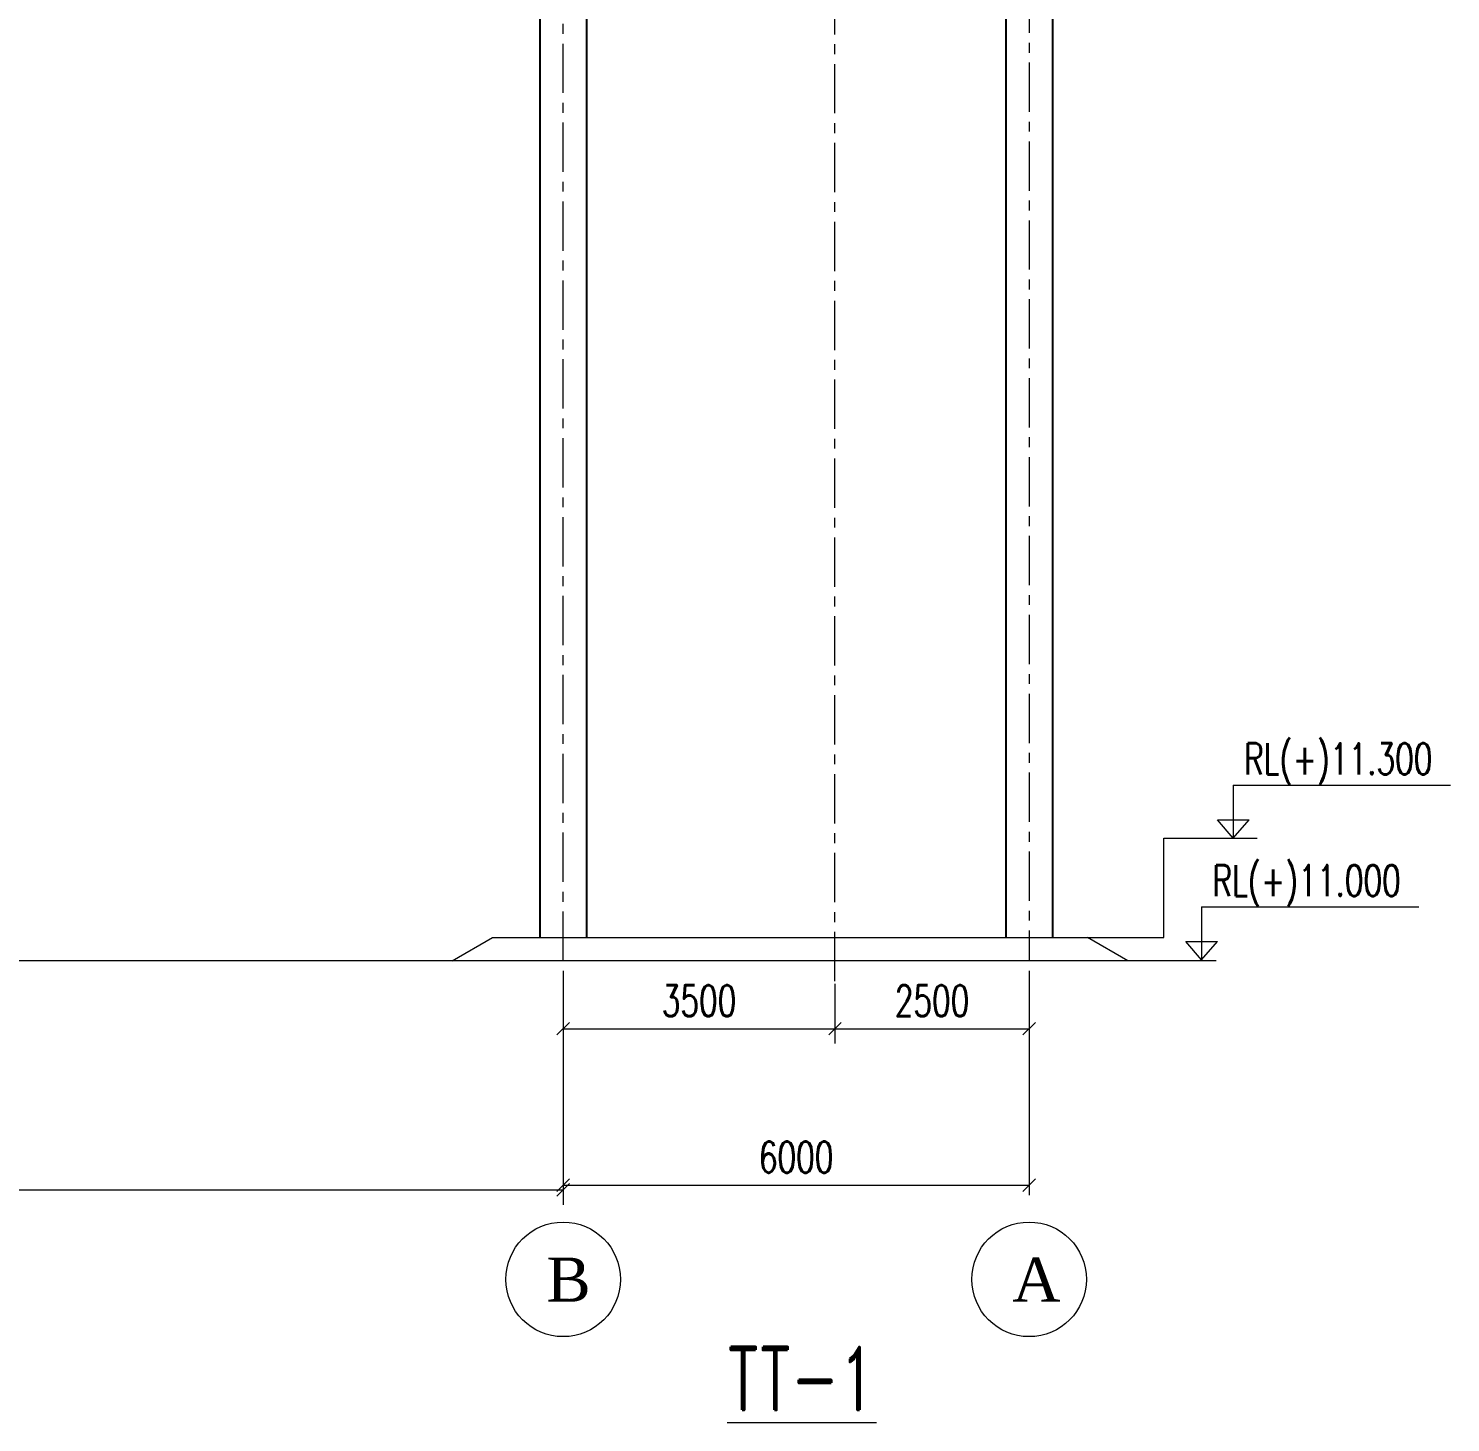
# Model space of a CAD drawing. Header units: millimetres. Extents: x -243837 to -5443, y 40 to 285140.
# Drawn here: x -118395 to -100084, y 85863 to 103815 of the extents above; entities that cross this region are included whole.
import ezdxf

# ---------------------------------------------------------------- set-up
doc = ezdxf.new("R2010")
doc.units = ezdxf.units.MM
doc.linetypes.add('CENTER', pattern=[50.8, 31.75, -6.35, 6.35, -6.35])
doc.linetypes.add('CENTER2', pattern=[1.125, 0.75, -0.125, 0.125, -0.125])
for name, color, linetype, lineweight in [('DIM', 1, 'Continuous', 9), ('R-CENTER', 1, 'CENTER2', 5), ('R-OBJECT', 2, 'Continuous', 20), ('TEXT', 255, 'Continuous', 18)]:
    doc.layers.add(name, color=color, linetype=linetype, lineweight=lineweight)
doc.layers.add('object line', color=4, linetype='Continuous')
doc.styles.add('KA', font='romans.shx', dxfattribs={"width": 0.7})
doc.styles.add('TIMES', font='times.ttf')
doc.dimstyles.new('rakesh', dxfattribs={"dimscale": 160, "dimtxt": 2.5, "dimasz": 1, "dimexe": 0.8, "dimexo": 0.8, "dimgap": 1, "dimtad": 1, "dimdec": 0, "dimzin": 0, "dimdsep": 46, "dimtxsty": 'KA', "dimblk": 'OBLIQUE', "dimcen": 1.5, "dimclrd": 1, "dimclre": 1, "dimclrt": 2, "dimadec": 0, "dimazin": 0, "dimtfac": 1, "dimtdec": 0, "dimtmove": 0, "dimatfit": 2, "dimfxl": 0, "dimtolj": 1, "dimtzin": 0, "dimlwd": -1, "dimlwe": -1, "dimarcsym": 1})

# ---------------------------------------------------------------- blocks, each defined once
blk = doc.blocks.new('_Oblique')
at = {"color": 0, "linetype": 'ByBlock', "lineweight": -2}
blk.add_line((-0.5, -0.5), (0.5, 0.5), dxfattribs=at)
blk = doc.blocks.new('*D235')
at = {"layer": 'DEFPOINTS', "color": 0, "ltscale": 10, "transparency": 16777216}
for p in [(-111510, 91639, 320), (-130303, 91502, -160), (-111510, 88860)]:
    blk.add_point(p, dxfattribs=at)
at = {"layer": 'R-OBJECT', "color": 1, "ltscale": 10, "transparency": 16777216}
for p, q in [((-130303, 91374), (-130303, 88668)), ((-111510, 91511), (-111510, 88668)), ((-130303, 88860), (-111510, 88860))]:
    blk.add_line(p, q, dxfattribs=at)
at = {"layer": 'R-OBJECT', "color": 1, "ltscale": 10, "transparency": 16777216, "xscale": 160, "yscale": 160, "zscale": 160, "rotation": 180}
blk.add_blockref('_Oblique', (-130303, 88860), dxfattribs=at)
at = {"layer": 'R-OBJECT', "color": 1, "ltscale": 10, "transparency": 16777216, "xscale": 160, "yscale": 160, "zscale": 160}
blk.add_blockref('_Oblique', (-111510, 88860), dxfattribs=at)
at = {"layer": 'R-OBJECT', "color": 2, "ltscale": 10, "transparency": 16777216, "insert": (-120906, 89220), "char_height": 400, "attachment_point": 5, "style": 'KA'}
blk.add_mtext('\\A1;18792', dxfattribs=at)
blk = doc.blocks.new('*D222')
at = {"layer": 'DEFPOINTS', "color": 0, "transparency": 16777216}
for p in [(-111510, 91808, 160), (-105510, 91808, 160), (-105510, 88920)]:
    blk.add_point(p, dxfattribs=at)
at = {"layer": 'DIM', "color": 1, "transparency": 16777216}
for p, q in [((-111510, 91680), (-111510, 88792)), ((-105510, 91680), (-105510, 88792)), ((-111510, 88920), (-105510, 88920))]:
    blk.add_line(p, q, dxfattribs=at)
at = {"layer": 'DIM', "color": 1, "transparency": 16777216, "xscale": 160, "yscale": 160, "zscale": 160, "rotation": 180}
blk.add_blockref('_Oblique', (-111510, 88920), dxfattribs=at)
at = {"layer": 'DIM', "color": 1, "transparency": 16777216, "xscale": 160, "yscale": 160, "zscale": 160}
blk.add_blockref('_Oblique', (-105510, 88920), dxfattribs=at)
at = {"layer": 'DIM', "color": 2, "transparency": 16777216, "insert": (-108510, 89280), "char_height": 400, "attachment_point": 5, "style": 'KA'}
blk.add_mtext('\\A1;6000', dxfattribs=at)
blk = doc.blocks.new('*D220')
at = {"layer": 'DEFPOINTS', "color": 0, "ltscale": 10, "transparency": 16777216}
for p in [(-111510, 91808), (-108010, 91639, 169), (-108010, 90934)]:
    blk.add_point(p, dxfattribs=at)
at = {"layer": 'R-OBJECT', "color": 1, "ltscale": 10, "transparency": 16777216}
for p, q in [((-111510, 91680), (-111510, 90742)), ((-108010, 91511), (-108010, 90742)), ((-111510, 90934), (-108010, 90934))]:
    blk.add_line(p, q, dxfattribs=at)
at = {"layer": 'R-OBJECT', "color": 1, "ltscale": 10, "transparency": 16777216, "xscale": 160, "yscale": 160, "zscale": 160, "rotation": 180}
blk.add_blockref('_Oblique', (-111510, 90934), dxfattribs=at)
at = {"layer": 'R-OBJECT', "color": 1, "ltscale": 10, "transparency": 16777216, "xscale": 160, "yscale": 160, "zscale": 160}
blk.add_blockref('_Oblique', (-108010, 90934), dxfattribs=at)
at = {"layer": 'R-OBJECT', "color": 2, "ltscale": 10, "transparency": 16777216, "insert": (-109760, 91294), "char_height": 400, "attachment_point": 5, "style": 'KA'}
blk.add_mtext('\\A1;3500', dxfattribs=at)
blk = doc.blocks.new('*D221')
at = {"layer": 'DEFPOINTS', "color": 0, "ltscale": 10, "transparency": 16777216}
for p in [(-105510, 91639), (-108010, 91511), (-105510, 90934)]:
    blk.add_point(p, dxfattribs=at)
at = {"layer": 'R-OBJECT', "color": 1, "ltscale": 10, "transparency": 16777216}
for p, q in [((-108010, 91383), (-108010, 90742)), ((-105510, 91511), (-105510, 90742)), ((-108010, 90934), (-105510, 90934))]:
    blk.add_line(p, q, dxfattribs=at)
at = {"layer": 'R-OBJECT', "color": 1, "ltscale": 10, "transparency": 16777216, "xscale": 160, "yscale": 160, "zscale": 160, "rotation": 180}
blk.add_blockref('_Oblique', (-108010, 90934), dxfattribs=at)
at = {"layer": 'R-OBJECT', "color": 1, "ltscale": 10, "transparency": 16777216, "xscale": 160, "yscale": 160, "zscale": 160}
blk.add_blockref('_Oblique', (-105510, 90934), dxfattribs=at)
at = {"layer": 'R-OBJECT', "color": 2, "ltscale": 10, "transparency": 16777216, "insert": (-106760, 91294), "char_height": 400, "attachment_point": 5, "style": 'KA'}
blk.add_mtext('\\A1;2500', dxfattribs=at)

msp = doc.modelspace()

# ---------------------------------------------------------------- linework, layer by layer
at = {"layer": 'DIM', "color": 1}
for p, q in [((-103289.31, 92502.4, 0), (-103289.31, 91820.47, 0)), ((-103289.31, 92502.4, 0), (-100491.49, 92502.4, 0)), ((-103289.31, 91820.47, 0), (-103493.32, 92055.42, 0)), ((-103493.32, 92055.42, 0), (-103085.3, 92055.42, 0)), ((-103289.31, 91820.47, 0), (-103085.3, 92055.42, 0))]:
    msp.add_line(p, q, dxfattribs=at)
for centre in [(-111509.89, 87706.92, -159.78), (-105510.16, 87706.92, -159.78)]:
    msp.add_circle(centre, 737.73, dxfattribs=at)
at = {"layer": 'object line', "color": 6}
for p, q in [((-111810.16, 116739.15), (-111810.16, 92108.09)), ((-111210.16, 116739.15), (-111210.16, 92108.09)), ((-105810.16, 116739.15), (-105810.16, 92108.09)), ((-105210.16, 116739.15), (-105210.16, 92108.09))]:
    msp.add_line(p, q, dxfattribs=at)
at = {"layer": 'R-CENTER', "linetype": 'CENTER', "ltscale": 20}
for p, q in [((-108009.94, 91546.32, 0), (-108009.94, 124136.54, -43.4)), ((-111510.16, 91808.09, 0), (-111510.16, 116239.15, 0)), ((-105510.16, 115568.09, 0), (-105510.16, 91808.09, 0))]:
    msp.add_line(p, q, dxfattribs=at)
at = {"layer": 'R-OBJECT', "color": 1, "ltscale": 10}
for p, q in [((-102881.69, 94070.96), (-102881.69, 93389.03)), ((-102881.69, 94070.96), (-100083.87, 94070.96)), ((-102881.69, 93389.03), (-103085.7, 93623.98)), ((-103085.7, 93623.98), (-102677.68, 93623.98)), ((-102881.69, 93389.03), (-102677.68, 93623.98)), ((-103776.33, 92108.09), (-103776.33, 93389.03)), ((-103776.33, 93389.03), (-102572.95, 93389.03)), ((-104759.1, 92108.09), (-103776.33, 92108.09))]:
    msp.add_line(p, q, dxfattribs=at)
at = {"layer": 'R-OBJECT'}
for p, q in [((-112939.41, 91808.09), (-112419.8, 92108.09)), ((-112419.8, 92108.09), (-104759.1, 92108.09)), ((-104239.49, 91808.09), (-104759.1, 92108.09)), ((-103100.23, 91808.09), (-140106.78, 91808.09))]:
    msp.add_line(p, q, dxfattribs=at)

# ---------------------------------------------------------------- texts
at = {"layer": 'DIM', "color": 2, "ltscale": 10, "insert": (-101936.82, 92774.89, -159.78), "char_height": 400, "attachment_point": 5, "style": 'KA'}
msp.add_mtext('\\A1;RL(+)11.000', dxfattribs=at)
at = {"layer": 'R-OBJECT', "ltscale": 10, "insert": (-101529.2, 94343.45, -159.78), "char_height": 400, "attachment_point": 5, "style": 'KA'}
msp.add_mtext('\\A1;RL(+)11.300', dxfattribs=at)
at = {"layer": 'TEXT', "color": 2, "style": 'TIMES'}
for s, p in [('B', (-111725.9, 87420.34, -159.78)), ('A', (-105726.18, 87420.34, -159.78))]:
    msp.add_text(s, height=567, dxfattribs=at).set_placement(p)
at = {"layer": 'TEXT', "color": 2, "insert": (-108437.26, 86430.47, 0), "char_height": 811.2, "attachment_point": 5, "style": 'KA'}
msp.add_mtext('\\A1;{\\Fromand|c0;\\LTT-1}', dxfattribs=at)

# ---------------------------------------------------------------- dimensions: what is measured, and where the dimension line sits
at = {"layer": 'DIM'}
dim = msp.add_linear_dim(base=(-105510.16, 88920.34, -159.78), p1=(-111510.16, 91808.09, 0), p2=(-105510.16, 91808.09, 0), dimstyle='rakesh', dxfattribs=at)
dim.commit()
dim.dimension.update_dxf_attribs({"geometry": '*D222', "text_midpoint": (-108510.16, 89280.34, -159.78)})
at = {"layer": 'R-OBJECT', "ltscale": 10}
for base, p1, p2, override, picture, middle in [((-108009.94, 90933.68, 0), (-111510.16, 91808.09, 0), (-108009.94, 91638.59, 169.49), {"dimexe": 1.2, "dimfxl": 0.18}, '*D220', (-109760.05, 91293.68, 0)), ((-111510.16, 88859.79, -159.78), (-130302.6, 91502.33, -319.57), (-111510.16, 91638.59, 159.78), {"dimexe": 1.2, "dimfxl": 1.5}, '*D235', (-120906.38, 89219.79, -159.78)), ((-105510.16, 90933.68, 0), (-108009.94, 91510.59, 0), (-105510.16, 91638.59, 0), {"dimexe": 1.2, "dimfxl": 0.18}, '*D221', (-106760.05, 91293.68, 0))]:
    dim = msp.add_linear_dim(base=base, p1=p1, p2=p2, dimstyle='rakesh', override=override, dxfattribs=at)
    dim.commit()
    dim.dimension.update_dxf_attribs({"geometry": picture, "text_midpoint": middle})

doc.saveas('drawing.dxf')
